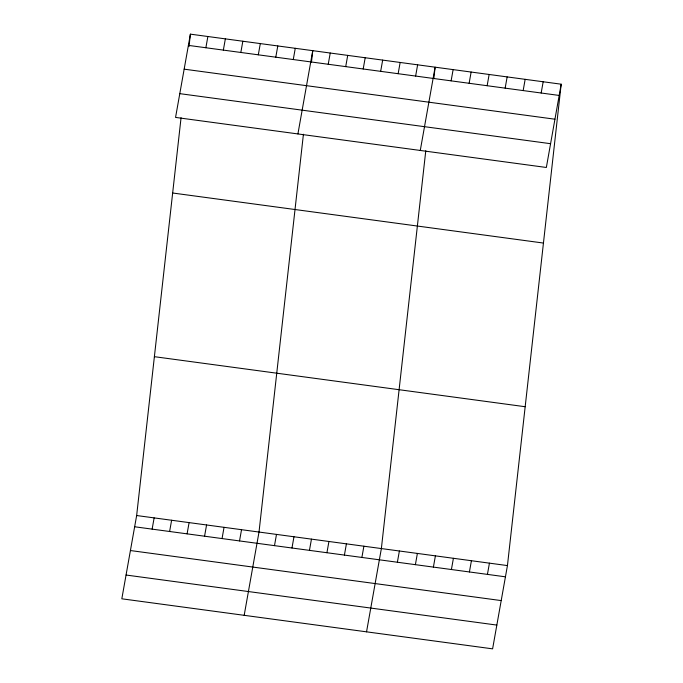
<?xml version="1.0" encoding="UTF-8"?>
<svg xmlns="http://www.w3.org/2000/svg" width="683" height="683" viewBox="0 0 683 683"><rect width="100%" height="100%" fill="white"/><g stroke="black" fill="none" stroke-linecap="round" stroke-linejoin="round"><path stroke-width="1.02" d="M561.178 84.197L546.349 167.472L175.557 117.416L190.395 34.15L561.178 84.197L507.443 565.584L492.605 648.85L121.822 598.803L136.651 515.528L181.063 117.707M189.012 46.529L190.395 34.15M303.423 134.218L259.011 532.048L244.181 615.315M311.482 62.016L312.754 50.67L297.916 133.936M425.782 150.738L381.37 548.569L366.54 631.835M433.842 78.528L435.114 67.182L420.276 150.448M205.873 47.75L207.871 36.506M223.35 50.107L225.356 38.871M152.13 529.129L154.136 517.893M240.834 52.471L242.832 41.228M169.615 531.494L171.612 520.25M258.311 54.828L260.308 43.584M187.091 533.85L189.097 522.615M275.787 57.184L277.793 45.949M204.567 536.206L206.573 524.971M293.272 59.549L295.269 48.305M222.052 538.571L224.05 527.327M239.528 540.927L241.534 529.692M328.233 64.262L330.231 53.026M345.709 66.627L347.715 55.383M274.489 545.649L276.495 534.405M363.194 68.983L365.192 57.748M291.974 548.005L293.972 536.77M380.67 71.348L382.668 60.104M309.45 550.37L311.457 539.126M398.146 73.704L400.153 62.46M326.926 552.726L328.933 541.491M415.631 76.061L417.629 64.825M344.411 555.083L346.409 543.847M361.888 557.448L363.894 546.204M451.121 80.85L453.119 69.615M469.127 83.283L471.133 72.048M397.378 562.237L399.384 550.993M487.141 85.717L489.139 74.473M415.392 564.67L417.39 553.426M505.147 88.15L507.153 76.906M433.398 567.095L435.404 555.86M523.161 90.574L525.159 79.339M451.412 569.528L453.41 558.293M541.167 93.008L543.173 81.772M469.417 571.961L471.424 560.717M487.431 574.394L489.429 563.151M188.388 45.385L559.181 95.441M184.154 69.162L554.946 119.209M179.791 93.648L550.583 143.695M172.662 193.007L543.446 243.054M154.384 356.68L525.176 406.726M136.651 515.528L507.443 565.584M134.653 526.772L505.437 576.819M130.419 550.541L501.202 600.588M126.056 575.026L496.84 625.082"/></g></svg>
